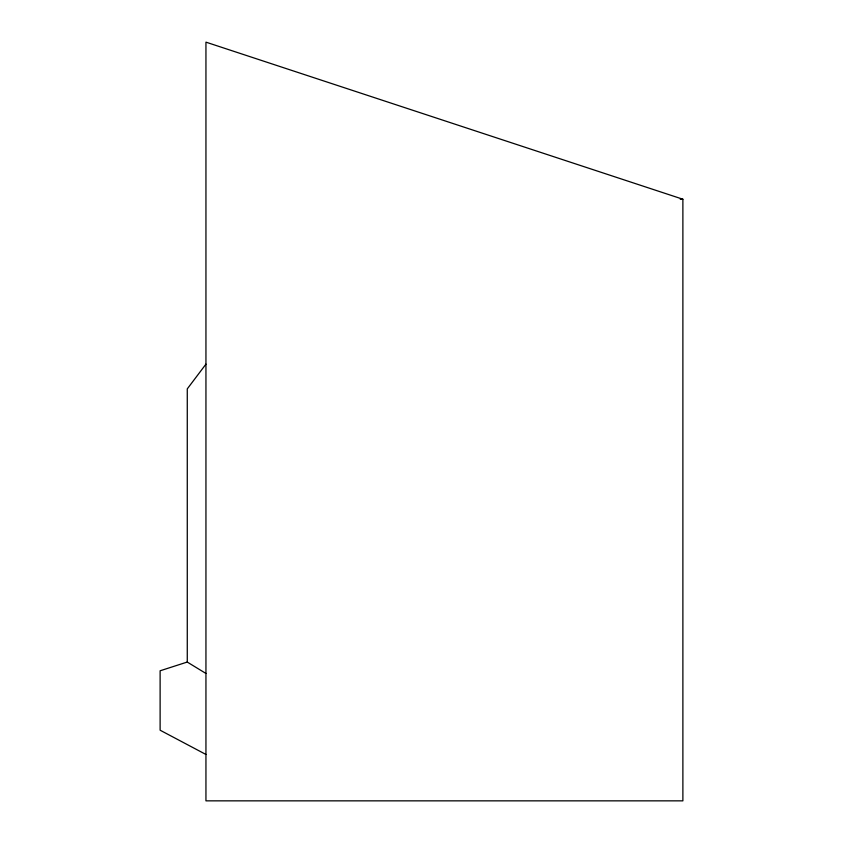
<?xml version="1.0" encoding="UTF-8"?>
<svg xmlns="http://www.w3.org/2000/svg" width="843" height="843" viewBox="0 0 843 843"><rect width="100%" height="100%" fill="white"/><g stroke="black" fill="none" stroke-linecap="round" stroke-linejoin="round"><path stroke-width="1.26" d="M205.945 364.144L187.272 388.886L187.272 662.071L205.945 673.462M187.367 662.008L160.117 670.786L160.117 730.207L205.945 754.464M680.259 199.233L682.883 199.233L682.883 800.85L205.945 800.85L205.945 42.15L682.883 199.233"/></g></svg>
